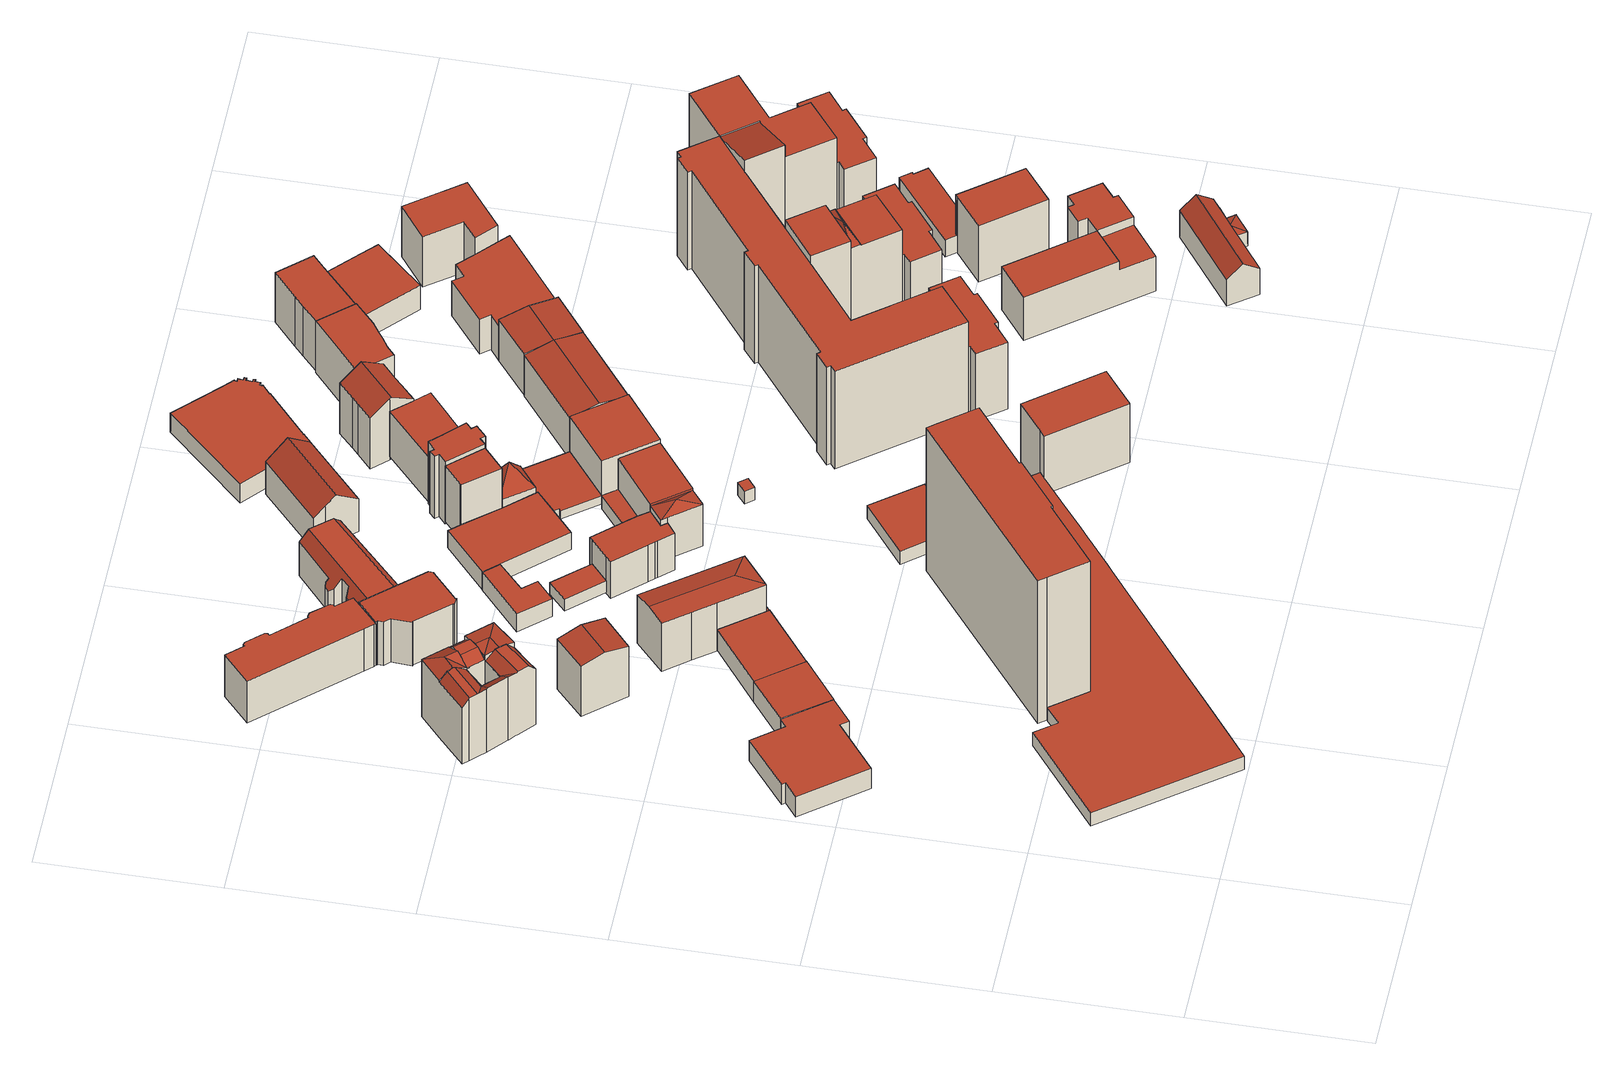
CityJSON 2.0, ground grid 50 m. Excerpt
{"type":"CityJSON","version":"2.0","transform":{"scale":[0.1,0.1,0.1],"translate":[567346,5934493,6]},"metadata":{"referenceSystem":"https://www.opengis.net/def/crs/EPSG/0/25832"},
"CityObjects":{
"building1":{"type":"Building","attributes":{"Gemeindeschluessel":"02000000","Geometrietyp2DReferenz":"3000","function":"31001_2010","roofType":"1000","measuredHeight":7.47,"storeysAboveGround":2},"geometry":[{"type":"MultiSurface","lod":"2","boundaries":[[[0,1,2,3,4,5,6,7,8,9]],[[10,11,12,13,14,15,16,17,18,19]],[[19,18,1,0]],[[18,17,2,1]],[[17,16,3,2]],[[16,15,4,3]],[[15,14,5,4]],[[14,13,6,5]],[[13,12,7,6]],[[12,11,8,7]],[[11,10,9,8]],[[10,19,0,9]]],"semantics":{"surfaces":[{"type":"GroundSurface"},{"type":"RoofSurface"},{"type":"WallSurface"}],"values":[0,1,2,2,2,2,2,2,2,2,2,2]}}]},
"building2":{"type":"Building","attributes":{"Gemeindeschluessel":"02000000","Geometrietyp2DReferenz":"3000","function":"31001_2010","roofType":"1000","measuredHeight":7.6,"storeysAboveGround":2},"geometry":[{"type":"MultiSurface","lod":"2","boundaries":[[[20,21,22,23]],[[6,24,25,7]],[[6,23,22,24]],[[24,22,21,25]],[[25,21,20,7]],[[7,20,23,6]]],"semantics":{"surfaces":[{"type":"RoofSurface"},{"type":"GroundSurface"},{"type":"WallSurface"}],"values":[0,1,2,2,2,2]}}]},
"building3":{"type":"Building","attributes":{"Gemeindeschluessel":"02000000","Geometrietyp2DReferenz":"3000","function":"31001_1120","roofType":"3100","measuredHeight":23.52,"storeysAboveGround":6},"geometry":[{"type":"MultiSurface","lod":"2","boundaries":[[[26,27,28,29]],[[30,31,32,33,34,35,28,27]],[[36,37,38,39,40,41,42]],[[43,44,32,31]],[[45,46,47,48,40,39]],[[49,50,51,52,40,48]],[[53,54,55,56,57,49,58]],[[52,59,60,61,62,41,40]],[[56,63,64,65,59,66,51,57]],[[67,68,69,70,71,72]],[[71,70,73,74,55,75]],[[64,76,77,78,61,65]],[[70,79,80,81,76,82,73]],[[83,84,85,86,79,70,69]],[[35,87,88,28]],[[32,89,33]],[[90,91,92,93]],[[36,42,94]],[[49,48,58]],[[78,62,61]],[[67,72,95]],[[54,75,55]],[[76,81,77]],[[96,85,84]],[[97,98,99,100,26,29,101,102,91,90]],[[103,104,105,106,107,108,109,110,111,44,43,31,30,112]],[[113,114,115,116,71,75,54,53,117,118,119,120]],[[121,122,123,84,83,69,68,67]],[[74,73,82,76,64,63,56,55]],[[34,33,89,95,72,71,116,124,125,126,127]],[[128,129,130,131,108,107,106,105,104,103,112,132,100,99,98,97,90,93,133,134,135,136,137,138],[115,114,113,120,139,140,141,127,126,125,124,116]],[[92,142,94,42,41,135,134,133,93]],[[62,78,77,81,80,138,137,136,135,41]],[[108,131,130,129,86,85,96,143,109]],[[129,128,138,80,79,86]],[[65,61,60,59]],[[57,51,50,49]],[[66,59,52,51]],[[118,117,53,58,48,47]],[[144,45,39,38]],[[140,139,120,119,88,87]],[[35,34,127,141,140,87]],[[145,47,46,45]],[[132,112,30,27,26,100]],[[38,37,36,146]],[[109,143,96,84,123,147,110]],[[110,147,123,122,121,148,111]],[[44,111,148,121,67,95,89,32]],[[29,28,88,119,118,47,145,149,101]],[[101,149,145,45,144,38,146,150,102]],[[91,102,150,146,36,94,142,92]]],"semantics":{"surfaces":[{"type":"RoofSurface"},{"type":"WallSurface"},{"type":"GroundSurface"}],"values":[0,0,0,0,0,0,0,0,0,0,0,0,0,0,0,0,1,1,1,1,1,1,1,1,1,1,1,1,1,1,2,1,1,1,1,1,1,1,1,1,1,1,1,1,1,0,0,0,0,0,0]}}]},
"building4":{"type":"Building","attributes":{"Gemeindeschluessel":"02000000","Geometrietyp2DReferenz":"3000","function":"31001_1120","roofType":"3100","measuredHeight":19.81,"storeysAboveGround":5},"geometry":[{"type":"MultiSurface","lod":"2","boundaries":[[[151,152,153,154]],[[155,154,153,156]],[[157,155,156,158]],[[151,154,155,157,159]],[[159,157,158,160]],[[158,156,153,152,160]],[[159,160,152,151]]],"semantics":{"surfaces":[{"type":"RoofSurface"},{"type":"WallSurface"},{"type":"GroundSurface"}],"values":[0,1,2,1,1,1,0]}}]},
"building5":{"type":"Building","attributes":{"Gemeindeschluessel":"02000000","Geometrietyp2DReferenz":"3000","function":"31001_2050","roofType":"1000","measuredHeight":4.89,"storeysAboveGround":1},"geometry":[{"type":"MultiSurface","lod":"2","boundaries":[[[161,162,163,164,165,166,167,168,169,170,171,172,173,174,175,176,177,178,179,180,181,182,183,184,185,186,187,188]],[[189,190,191,192,193,194,195,196,197,198,199,200,201,202,203,204,205,206,207,208,209,210,211,212,213,214,215,216]],[[216,215,162,161]],[[215,214,163,162]],[[214,213,164,163]],[[213,212,165,164]],[[212,211,166,165]],[[211,210,167,166]],[[210,209,168,167]],[[209,208,169,168]],[[208,207,170,169]],[[207,206,171,170]],[[206,205,172,171]],[[205,204,173,172]],[[204,203,174,173]],[[203,202,175,174]],[[202,201,176,175]],[[201,200,177,176]],[[200,199,178,177]],[[199,198,179,178]],[[198,197,180,179]],[[197,196,181,180]],[[196,195,182,181]],[[195,194,183,182]],[[194,193,184,183]],[[193,192,185,184]],[[192,191,186,185]],[[191,190,187,186]],[[190,189,188,187]],[[189,216,161,188]]],"semantics":{"surfaces":[{"type":"GroundSurface"},{"type":"RoofSurface"},{"type":"WallSurface"}],"values":[0,1,2,2,2,2,2,2,2,2,2,2,2,2,2,2,2,2,2,2,2,2,2,2,2,2,2,2,2,2]}}]},
"building6":{"type":"Building","attributes":{"Gemeindeschluessel":"02000000","Geometrietyp2DReferenz":"3000","function":"31001_2070","roofType":"1000","measuredHeight":7.6,"storeysAboveGround":2},"geometry":[{"type":"MultiSurface","lod":"2","boundaries":[[[217,218,219,220]],[[220,219,221,222]],[[222,221,223,224]],[[225,226,218,217]],[[224,223,226,225]],[[224,225,217,220,222]],[[226,223,221,219,218]]],"semantics":{"surfaces":[{"type":"WallSurface"},{"type":"GroundSurface"},{"type":"RoofSurface"}],"values":[0,0,0,0,0,1,2]}}]},
"building7":{"type":"Building","attributes":{"Gemeindeschluessel":"02000000","Geometrietyp2DReferenz":"3000","function":"31001_2010","roofType":"1000","measuredHeight":52.7,"storeysAboveGround":14},"geometry":[{"type":"MultiSurface","lod":"2","boundaries":[[[227,228,229,230,231,232,233,234,235,236]],[[237,238,239,240,241,242,243,244,245,246]],[[237,236,235,238]],[[238,235,234,239]],[[239,234,233,240]],[[240,233,232,241]],[[241,232,231,242]],[[242,231,230,243]],[[243,230,229,244]],[[244,229,228,245]],[[245,228,227,246]],[[246,227,236,237]]],"semantics":{"surfaces":[{"type":"RoofSurface"},{"type":"GroundSurface"},{"type":"WallSurface"}],"values":[0,1,2,2,2,2,2,2,2,2,2,2]}}]},
"building8":{"type":"Building","attributes":{"Gemeindeschluessel":"02000000","Geometrietyp2DReferenz":"3000","function":"31001_1010","roofType":"1000","measuredHeight":15.39,"storeysAboveGround":4},"geometry":[{"type":"MultiSurface","lod":"2","boundaries":[[[247,248,249,250,251,252,253,254,255,256,257,258,259,260,261,262,263,264,265,266]],[[267,268,269,270,271,272,273,274,275,276,277,278,279,280,281,282,283,284,285,286]],[[273,260,259,274]],[[274,259,258,275]],[[275,258,257,276]],[[276,257,256,277]],[[277,256,255,278]],[[278,255,254,279]],[[279,254,253,280]],[[280,253,252,281]],[[281,252,251,282]],[[282,251,250,283]],[[283,250,249,284]],[[284,249,248,285]],[[285,248,247,286]],[[267,266,265,268]],[[268,265,264,269]],[[269,264,263,270]],[[270,263,262,271]],[[271,262,261,272]],[[272,261,260,273]],[[267,286,247,266]]],"semantics":{"surfaces":[{"type":"RoofSurface"},{"type":"GroundSurface"},{"type":"WallSurface"}],"values":[0,1,2,2,2,2,2,2,2,2,2,2,2,2,2,2,2,2,2,2,2,2]}}]},
"building9":{"type":"Building","attributes":{"Gemeindeschluessel":"02000000","Geometrietyp2DReferenz":"3000","function":"31001_1120","roofType":"3200","measuredHeight":18.75,"storeysAboveGround":6},"geometry":[{"type":"MultiSurface","lod":"2","boundaries":[[[287,288,289,290,291,292,293]],[[294,292,291,295]],[[296,289,288,297]],[[297,288,287,298]],[[298,287,293,299]],[[296,297,298,299,300,301]],[[302,301,300,294,295]],[[290,289,296,301,302]],[[300,299,293,292,294]],[[290,302,295,291]]],"semantics":{"surfaces":[{"type":"RoofSurface"},{"type":"WallSurface"},{"type":"GroundSurface"}],"values":[0,0,1,1,1,2,1,1,1,0]}}]},
"building10":{"type":"Building","attributes":{"Gemeindeschluessel":"02000000","Geometrietyp2DReferenz":"3000","function":"31001_2010","roofType":"1000","measuredHeight":7.44,"storeysAboveGround":2},"geometry":[{"type":"MultiSurface","lod":"2","boundaries":[[[303,304,305,306]],[[306,305,307,308]],[[308,307,309,310]],[[311,312,304,303]],[[313,314,315,316]],[[312,311,316,315]],[[310,309,314,313]],[[310,313,316,311,303,306,308]],[[314,309,307,305,304,312,315]]],"semantics":{"surfaces":[{"type":"WallSurface"},{"type":"GroundSurface"},{"type":"RoofSurface"}],"values":[0,0,0,0,0,0,0,1,2]}}]},
"building11":{"type":"Building","attributes":{"Gemeindeschluessel":"02000000","Geometrietyp2DReferenz":"3000","function":"31001_2050","roofType":"1000","measuredHeight":6.53,"storeysAboveGround":2},"geometry":[{"type":"MultiSurface","lod":"2","boundaries":[[[317,318,319,320]],[[321,322,323,319,318,324]],[[325,326,327,328,317,320]],[[326,325,323,322]],[[327,326,322,321]],[[328,327,321,324]],[[325,320,319,323]],[[317,328,324,318]]],"semantics":{"surfaces":[{"type":"WallSurface"},{"type":"RoofSurface"},{"type":"GroundSurface"}],"values":[0,1,2,0,0,0,0,0]}}]},
"building12":{"type":"Building","attributes":{"Gemeindeschluessel":"02000000","Geometrietyp2DReferenz":"3000","function":"31001_1010","roofType":"1000","measuredHeight":16.01,"storeysAboveGround":4},"geometry":[{"type":"MultiSurface","lod":"2","boundaries":[[[329,330,331,332]],[[333,334,335,336,337,330,329]],[[338,339,340,333]],[[341,342,343,344]],[[345,346,347,348]],[[348,347,349,350]],[[350,349,342,341]],[[351,352,353,354]],[[354,353,355,356]],[[356,355,357,358]],[[358,357,359,360]],[[360,359,361,362]],[[363,364,365,366]],[[366,365,367,368]],[[368,367,369,370]],[[370,369,371,372]],[[372,371,373,374]],[[375,337,336,376]],[[376,336,335,377]],[[377,335,334,378]],[[379,380,381,382]],[[382,381,383,384]],[[385,386,387,388]],[[388,387,389,390]],[[391,340,339,392]],[[393,338,333,329,332,394,395]],[[391,392,363,366,368,370,372,374,345,348,350,341,344,379,382,384,351,354,356,358,360,362,385,388,390,396,397,375,376,377,378]],[[343,342,349,347,346,373,371,369,367,365,364,393,395,383,381,380]],[[383,395,394,352,351,384]],[[375,397,398,331,330,337]],[[391,378,334,333,340]],[[363,392,339,338,393,364]],[[398,397,396,399]],[[399,396,390,389]],[[386,385,362,361]],[[373,346,345,374]],[[343,380,379,344]],[[386,361,359,357,355,353,352,394,332,331,398,399,389,387]]],"semantics":{"surfaces":[{"type":"RoofSurface"},{"type":"WallSurface"},{"type":"GroundSurface"}],"values":[0,0,0,1,1,1,1,1,1,1,1,1,1,1,1,1,1,1,1,1,1,1,1,1,1,1,2,0,1,1,1,1,1,1,1,1,1,0]}}]},
"building13":{"type":"Building","attributes":{"Gemeindeschluessel":"02000000","Geometrietyp2DReferenz":"3000","function":"31001_2050","roofType":"1000","measuredHeight":4.29,"storeysAboveGround":1},"geometry":[{"type":"MultiSurface","lod":"2","boundaries":[[[400,401,402,403]],[[404,405,406,407]],[[404,403,402,405]],[[405,402,401,406]],[[406,401,400,407]],[[407,400,403,404]]],"semantics":{"surfaces":[{"type":"RoofSurface"},{"type":"GroundSurface"},{"type":"WallSurface"}],"values":[0,1,2,2,2,2]}}]},
"building14":{"type":"Building","attributes":{"Gemeindeschluessel":"02000000","Geometrietyp2DReferenz":"3000","function":"31001_2010","roofType":"1000","measuredHeight":13.44,"storeysAboveGround":6},"geometry":[{"type":"MultiSurface","lod":"2","boundaries":[[[408,409,410,411]],[[411,410,412,413]],[[413,412,414,415]],[[415,414,416,417]],[[417,416,418,419]],[[419,418,420,421]],[[421,420,422,423]],[[423,422,424,425]],[[425,424,426,427]],[[428,429,430,431]],[[431,430,432,433]],[[434,435,409,408]],[[433,432,435,434]],[[436,437,429,428]],[[437,436,427,426]],[[427,436,428,431,433,434,408,411,413,415,417,419,421,423,425]],[[437,426,424,422,420,418,416,414,412,410,409,435,432,430,429]]],"semantics":{"surfaces":[{"type":"WallSurface"},{"type":"GroundSurface"},{"type":"RoofSurface"}],"values":[0,0,0,0,0,0,0,0,0,0,0,0,0,0,0,1,2]}}]},
"building15":{"type":"Building","attributes":{"Gemeindeschluessel":"02000000","Geometrietyp2DReferenz":"3000","function":"31001_2100","roofType":"1000","measuredHeight":6.3,"storeysAboveGround":1},"geometry":[{"type":"MultiSurface","lod":"2","boundaries":[[[438,439,440,441]],[[441,440,442,443]],[[443,442,444,445]],[[446,447,448,449]],[[445,444,318,450]],[[439,438,449,448]],[[447,446,450,318]],[[450,446,449,438,441,443,445]],[[447,318,444,442,440,439,448]]],"semantics":{"surfaces":[{"type":"WallSurface"},{"type":"GroundSurface"},{"type":"RoofSurface"}],"values":[0,0,0,0,0,0,0,1,2]}}]},
"building16":{"type":"Building","attributes":{"Gemeindeschluessel":"02000000","Geometrietyp2DReferenz":"3000","function":"31001_2010","roofType":"1000","measuredHeight":17.41,"storeysAboveGround":5},"geometry":[{"type":"MultiSurface","lod":"2","boundaries":[[[451,452,453,454]],[[455,456,452,451]],[[457,458,459,460,461]],[[452,462,453]],[[463,464,465,466,467]],[[456,468,462,452]],[[469,461,460,470]],[[470,460,459,471]],[[457,466,465,458]],[[462,463,467,453]],[[472,473,474,475,469,470,471,476]],[[472,476,464,463,462,468]],[[469,475,466,457,461]],[[476,471,459,458,465,464]],[[473,472,468,456,455]],[[474,473,455,451,454]],[[475,474,454,453,467,466]]],"semantics":{"surfaces":[{"type":"RoofSurface"},{"type":"WallSurface"},{"type":"GroundSurface"}],"values":[0,0,0,0,0,0,1,1,1,0,2,1,1,1,1,1,1]}}]},
"building17":{"type":"Building","attributes":{"Gemeindeschluessel":"02000000","Geometrietyp2DReferenz":"3000","function":"31001_2070","roofType":"1000","measuredHeight":20.62,"storeysAboveGround":7},"geometry":[{"type":"MultiSurface","lod":"2","boundaries":[[[477,478,479,480]],[[481,482,483,484]],[[484,483,478,477]],[[485,486,482,481]],[[486,485,487,488]],[[488,487,480,479]],[[480,487,485,481,484,477]],[[488,479,478,483,482,486]]],"semantics":{"surfaces":[{"type":"WallSurface"},{"type":"GroundSurface"},{"type":"RoofSurface"}],"values":[0,0,0,0,0,0,1,2]}}]},
"building18":{"type":"Building","attributes":{"Gemeindeschluessel":"02000000","Geometrietyp2DReferenz":"3000","function":"31001_3091","roofType":"1000","measuredHeight":4.58,"storeysAboveGround":1},"geometry":[{"type":"MultiSurface","lod":"2","boundaries":[[[489,490,491,492]],[[493,494,495,496]],[[496,495,490,489]],[[495,494,491,490]],[[494,493,492,491]],[[493,496,489,492]]],"semantics":{"surfaces":[{"type":"GroundSurface"},{"type":"RoofSurface"},{"type":"WallSurface"}],"values":[0,1,2,2,2,2]}}]},
"building19":{"type":"Building","attributes":{"Gemeindeschluessel":"02000000","Geometrietyp2DReferenz":"3000","function":"31001_2010","roofType":"1000","measuredHeight":21.47,"storeysAboveGround":5},"geometry":[{"type":"MultiSurface","lod":"2","boundaries":[[[497,498,499,500,501,502]],[[503,504,505,506,507,508]],[[503,502,501,504]],[[504,501,500,505]],[[505,500,499,506]],[[506,499,498,507]],[[507,498,497,508]],[[508,497,502,503]]],"semantics":{"surfaces":[{"type":"RoofSurface"},{"type":"GroundSurface"},{"type":"WallSurface"}],"values":[0,1,2,2,2,2,2,2]}}]},
"building20":{"type":"Building","attributes":{"Gemeindeschluessel":"02000000","Geometrietyp2DReferenz":"3000","function":"31001_2070","roofType":"1000","measuredHeight":22.75,"storeysAboveGround":7},"geometry":[{"type":"MultiSurface","lod":"2","boundaries":[[[509,510,511,512]],[[512,511,513,514]],[[514,513,515,516]],[[516,515,517,518]],[[518,517,519,520]],[[520,519,521,522]],[[523,524,525,526]],[[526,525,527,528]],[[528,527,529,530]],[[530,529,531,532]],[[532,531,510,509]],[[533,534,524,523]],[[534,533,522,521]],[[522,533,523,526,528,530,532,509,512,514,516,518,520]],[[534,521,519,517,515,513,511,510,531,529,527,525,524]]],"semantics":{"surfaces":[{"type":"WallSurface"},{"type":"GroundSurface"},{"type":"RoofSurface"}],"values":[0,0,0,0,0,0,0,0,0,0,0,0,0,1,2]}}]},
"building21":{"type":"Building","attributes":{"Gemeindeschluessel":"02000000","Geometrietyp2DReferenz":"3000","function":"31001_2462","roofType":"1000","measuredHeight":15.11},"geometry":[{"type":"MultiSurface","lod":"2","boundaries":[[[535,536,537,538]],[[537,536,539,540]],[[536,541,539]],[[542,543,544,541,536,535]],[[542,545,543]],[[546,535,538,547]],[[548,549,550,551]],[[552,553,554,555]],[[555,554,556,557]],[[557,556,549,548]],[[558,542,535,546]],[[559,545,542,558]],[[560,561,562,563]],[[564,565,566,567]],[[552,555,557,548,551,560,563,568,569,564,567]],[[550,549,556,554,553,566,565,559,558,546,547,562,561]],[[568,563,562,547,538,537,540]],[[569,568,540,539,541,544]],[[566,553,552,567]],[[564,569,544,543,545,559,565]],[[550,561,560,551]]],"semantics":{"surfaces":[{"type":"RoofSurface"},{"type":"WallSurface"},{"type":"GroundSurface"}],"values":[0,0,0,0,0,1,1,1,1,1,1,1,1,1,2,0,1,1,1,1,1]}}]},
"building22":{"type":"Building","attributes":{"Gemeindeschluessel":"02000000","Geometrietyp2DReferenz":"3000","function":"31001_1020","roofType":"3100","measuredHeight":17.13,"storeysAboveGround":4},"geometry":[{"type":"MultiSurface","lod":"2","boundaries":[[[570,571,572,573,574]],[[575,576,572,571]],[[577,574,573,578]],[[579,570,574,577]],[[580,576,575,581]],[[581,575,571,570,579]],[[578,573,572,576,580]],[[578,580,581,579,577]]],"semantics":{"surfaces":[{"type":"RoofSurface"},{"type":"WallSurface"},{"type":"GroundSurface"}],"values":[0,0,1,1,1,1,1,2]}}]},
"building23":{"type":"Building","attributes":{"Gemeindeschluessel":"02000000","Geometrietyp2DReferenz":"3000","function":"31001_2010","roofType":"1000","measuredHeight":15.9,"storeysAboveGround":5},"geometry":[{"type":"MultiSurface","lod":"2","boundaries":[[[582,583,584,585]],[[586,587,588,589]],[[586,585,584,587]],[[587,584,583,588]],[[588,583,582,589]],[[589,582,585,586]]],"semantics":{"surfaces":[{"type":"RoofSurface"},{"type":"GroundSurface"},{"type":"WallSurface"}],"values":[0,1,2,2,2,2]}}]},
"building24":{"type":"Building","attributes":{"Gemeindeschluessel":"02000000","Geometrietyp2DReferenz":"3000","function":"31001_2010","roofType":"1000","measuredHeight":16.72,"storeysAboveGround":5},"geometry":[{"type":"MultiSurface","lod":"2","boundaries":[[[590,591,592,593]],[[594,595,596,597]],[[598,599,592,591,596,595]],[[600,594,597,590,593,601]],[[594,600,598,595]],[[600,601,599,598]],[[601,593,592,599]],[[590,597,596,591]]],"semantics":{"surfaces":[{"type":"WallSurface"},{"type":"RoofSurface"},{"type":"GroundSurface"}],"values":[0,0,1,2,0,0,0,0]}}]},
"building25":{"type":"Building","attributes":{"Gemeindeschluessel":"02000000","Geometrietyp2DReferenz":"3000","function":"31001_1010","roofType":"1000","measuredHeight":7.05,"storeysAboveGround":2},"geometry":[{"type":"MultiSurface","lod":"2","boundaries":[[[602,603,604,605]],[[605,604,606,607]],[[607,606,608,609]],[[609,608,610,611]],[[611,610,612,613]],[[613,612,614,615]],[[616,617,618,619]],[[620,621,622,623]],[[623,622,624,625]],[[625,624,626,627]],[[627,626,628,629]],[[629,628,630,631]],[[632,633,634,635]],[[635,634,636,637]],[[638,639,640,641]],[[641,640,642,643]],[[643,642,644,645]],[[645,644,646,647]],[[647,646,648,649]],[[650,651,652,653]],[[654,655,656,657]],[[648,646,644,642,640,639,658,652,651,618,617,656,655,614,612,610,608,606,604,603,636,634,633,630,628,626,624,622,621]],[[616,619,650,653,659,638,641,643,645,647,649,620,623,625,627,629,631,632,635,637,602,605,607,609,611,613,615,654,657]],[[632,631,630,633]],[[620,649,648,621]],[[638,659,658,639]],[[659,653,652,658]],[[650,619,618,651]],[[616,657,656,617]],[[654,615,614,655]],[[602,637,636,603]]],"semantics":{"surfaces":[{"type":"WallSurface"},{"type":"RoofSurface"},{"type":"GroundSurface"}],"values":[0,0,0,0,0,0,0,0,0,0,0,0,0,0,0,0,0,0,0,0,0,1,2,0,0,0,0,0,0,0,0]}}]},
"building26":{"type":"Building","attributes":{"Gemeindeschluessel":"02000000","Geometrietyp2DReferenz":"3000","function":"31001_1010","roofType":"3100","measuredHeight":22.86,"storeysAboveGround":5},"geometry":[{"type":"MultiSurface","lod":"2","boundaries":[[[660,661,662,663]],[[664,665,666,667]],[[667,666,668,669]],[[670,671,665,664]],[[672,673,674,675]],[[676,677,678,679]],[[662,680,681,663]],[[682,661,660,683]],[[684,672,675,685,670,664,667,669,676,679,682,683]],[[686,674,673,687,681,680,688,689]],[[686,689,671,670,685]],[[682,679,678,688,680,662,661]],[[684,683,660,663,681,687]],[[674,686,685,675]],[[687,673,672,684]],[[677,676,669,668]],[[677,668,666,665,671,689,688,678]]],"semantics":{"surfaces":[{"type":"RoofSurface"},{"type":"WallSurface"},{"type":"GroundSurface"}],"values":[0,1,1,1,1,1,1,1,2,0,1,1,1,1,1,1,0]}}]},
"building27":{"type":"Building","attributes":{"Gemeindeschluessel":"02000000","Geometrietyp2DReferenz":"3000","function":"31001_2010","roofType":"3100","measuredHeight":16.49,"storeysAboveGround":5},"geometry":[{"type":"MultiSurface","lod":"2","boundaries":[[[690,691,692,693]],[[694,695,691,690]],[[696,693,692,697]],[[698,695,694,699]],[[699,694,690,693,696]],[[697,692,691,695,698]],[[697,698,699,696]]],"semantics":{"surfaces":[{"type":"RoofSurface"},{"type":"WallSurface"},{"type":"GroundSurface"}],"values":[0,0,1,1,1,1,2]}}]},
"building28":{"type":"Building","attributes":{"Gemeindeschluessel":"02000000","Geometrietyp2DReferenz":"3000","function":"31001_1010","roofType":"1000","measuredHeight":24.61,"storeysAboveGround":8},"geometry":[{"type":"MultiSurface","lod":"2","boundaries":[[[700,701,702,703,704,705,706,707,708,709,710,711,712]],[[713,714,715,716,717,718,719,720,721,722,723,724,725]],[[725,724,701,700]],[[724,723,702,701]],[[723,722,703,702]],[[722,721,704,703]],[[721,720,705,704]],[[720,719,706,705]],[[719,718,707,706]],[[718,717,708,707]],[[717,716,709,708]],[[716,715,710,709]],[[715,714,711,710]],[[714,713,712,711]],[[713,725,700,712]]],"semantics":{"surfaces":[{"type":"GroundSurface"},{"type":"RoofSurface"},{"type":"WallSurface"}],"values":[0,1,2,2,2,2,2,2,2,2,2,2,2,2,2]}}]},
"building29":{"type":"Building","attributes":{"Gemeindeschluessel":"02000000","Geometrietyp2DReferenz":"3000","function":"31001_1010","roofType":"1000","measuredHeight":18.93,"storeysAboveGround":6},"geometry":[{"type":"MultiSurface","lod":"2","boundaries":[[[726,727,728,729]],[[729,728,730,731]],[[731,730,732,733]],[[733,732,734,735]],[[735,734,736,737]],[[737,736,738,739]],[[739,738,740,741]],[[741,740,742,743]],[[744,745,743,742]],[[727,726,745,744]],[[745,726,729,731,733,735,737,739,741,743]],[[727,744,742,740,738,736,734,732,730,728]]],"semantics":{"surfaces":[{"type":"WallSurface"},{"type":"GroundSurface"},{"type":"RoofSurface"}],"values":[0,0,0,0,0,0,0,0,0,0,1,2]}}]},
"building30":{"type":"Building","attributes":{"Gemeindeschluessel":"02000000","Geometrietyp2DReferenz":"3000","function":"31001_1120","roofType":"3100","measuredHeight":16.14,"storeysAboveGround":5},"geometry":[{"type":"MultiSurface","lod":"2","boundaries":[[[746,747,748,749]],[[750,749,748,751]],[[752,750,751,753]],[[746,749,750,752,754]],[[754,752,753,755]],[[753,751,748,747,755]],[[754,755,747,746]]],"semantics":{"surfaces":[{"type":"RoofSurface"},{"type":"WallSurface"},{"type":"GroundSurface"}],"values":[0,1,2,1,1,1,0]}}]},
"building31":{"type":"Building","attributes":{"Gemeindeschluessel":"02000000","Geometrietyp2DReferenz":"3000","function":"31001_2010","roofType":"1000","measuredHeight":40.18,"storeysAboveGround":10},"geometry":[{"type":"MultiSurface","lod":"2","boundaries":[[[756,757,758,759]],[[760,761,762,763,764,765,766]],[[767,768,769]],[[770,767,769]],[[771,767,770]],[[772,773,774,775]],[[776,777,778,779]],[[771,768,767]],[[780,781,782,783,784,785,786,787,788]],[[789,790,791,792]],[[792,791,793,794]],[[794,793,795,796]],[[796,795,797,798]],[[759,799,800,756]],[[758,801,799,759]],[[802,803,804,805]],[[805,804,806,807]],[[807,806,808,809]],[[801,766,765,810]],[[779,810,765,764,776]],[[768,762,761,769]],[[757,760,766,801,758]],[[778,811,810,779]],[[773,771,770,774]],[[812,813,814,815]],[[815,814,816,817]],[[817,816,818,819]],[[819,818,820,821]],[[786,822,787]],[[811,788,787]],[[783,782,823]],[[777,780,788,811,778]],[[783,824,784]],[[784,824,825,785]],[[826,827,800,799,801,810,811,787,822,820,818,816,814,813,808,806,804,803,797,795,793,791,790]],[[828,829,830,831,832,825,824,783,823]],[[833,826,790,789]],[[834,835,836,837,838,839,840,841,842,843,833,789,792,794,796,798,802,805,807,809,812,815,817,819,821,844,845,846]],[[802,798,797,803]],[[842,841,761,760,757,756,800]],[[843,842,800,827]],[[812,809,808,813]],[[838,837,781,780,777,776,764,763]],[[839,838,763,762,768,771,773,772]],[[841,840,775,774,770,769,761]],[[837,836,828,823,782,781]],[[846,845,832,831]],[[836,835,829,828]],[[835,834,830,829]],[[834,846,831,830]],[[845,844,785,825,832]],[[844,821,820,822,786,785]],[[840,839,772,775]],[[833,843,827,826]]],"semantics":{"surfaces":[{"type":"RoofSurface"},{"type":"WallSurface"},{"type":"GroundSurface"}],"values":[0,0,0,0,0,0,0,0,0,1,1,1,1,1,1,1,1,1,1,1,1,1,1,1,1,1,1,1,1,1,1,1,1,1,0,0,1,2,1,1,1,1,1,1,1,1,1,1,1,1,1,1,1,1]}}]},
"building32":{"type":"Building","attributes":{"Gemeindeschluessel":"02000000","Geometrietyp2DReferenz":"3000","function":"31001_1010","roofType":"1000","measuredHeight":16.03,"storeysAboveGround":5},"geometry":[{"type":"MultiSurface","lod":"2","boundaries":[[[847,848,849,850,851]],[[852,853,854,855]],[[850,856,857,851]],[[848,858,859,849]],[[860,861,862,863]],[[863,862,864,865]],[[865,864,866,867]],[[868,869,870,871]],[[871,870,872,873]],[[874,852,855,875,876,860,863,865,867,868,871,873]],[[872,870,869,866,864,862,861,877,859,858]],[[856,850,849,875,855,854]],[[853,852,874,847,851,857]],[[859,877,876,875,849]],[[872,858,848,847,874,873]],[[877,861,860,876]],[[866,869,868,867]],[[853,857,856,854]]],"semantics":{"surfaces":[{"type":"RoofSurface"},{"type":"WallSurface"},{"type":"GroundSurface"}],"values":[0,1,1,1,1,1,1,1,1,2,0,1,1,1,1,1,1,0]}}]},
"building33":{"type":"Building","attributes":{"Gemeindeschluessel":"02000000","Geometrietyp2DReferenz":"3000","function":"31001_2010","roofType":"1000","measuredHeight":18.31,"storeysAboveGround":6},"geometry":[{"type":"MultiSurface","lod":"2","boundaries":[[[878,879,880,881]],[[881,880,882,883]],[[883,882,884,885]],[[886,887,727,888]],[[889,744,890,891]],[[885,884,887,886]],[[888,727,744,889]],[[879,878,891,890]],[[891,878,881,883,885,886,888,889]],[[879,890,744,727,887,884,882,880]]],"semantics":{"surfaces":[{"type":"WallSurface"},{"type":"GroundSurface"},{"type":"RoofSurface"}],"values":[0,0,0,0,0,0,0,0,1,2]}}]},
"building34":{"type":"Building","attributes":{"Gemeindeschluessel":"02000000","Geometrietyp2DReferenz":"3000","function":"31001_2010","roofType":"3100","measuredHeight":13.44,"storeysAboveGround":2},"geometry":[{"type":"MultiSurface","lod":"2","boundaries":[[[892,893,894,895]],[[896,893,892]],[[897,898,899,900,901,902,903,904]],[[905,906,907,908]],[[909,910,911,912,905,908,913]],[[907,906,903,902]],[[914,898,897,911,910,915]],[[896,892,899,898,914]],[[904,903,906,905,912]],[[900,899,892,895,909]],[[910,909,895,894,915]],[[912,911,897,904]],[[909,913,901,900]],[[902,901,913,908,907]],[[896,914,915,894,893]]],"semantics":{"surfaces":[{"type":"RoofSurface"},{"type":"GroundSurface"},{"type":"WallSurface"}],"values":[0,0,1,0,0,2,2,2,2,2,2,2,2,2,0]}}]},
"building35":{"type":"Building","attributes":{"Gemeindeschluessel":"02000000","Geometrietyp2DReferenz":"3000","function":"31001_1010","roofType":"1000","measuredHeight":24.48,"storeysAboveGround":8},"geometry":[{"type":"MultiSurface","lod":"2","boundaries":[[[916,917,918,919,920,921,922,923,924,925,926,927,928]],[[929,930,931,932,933,934,935,936,937,938,939,940,941]],[[929,928,927,930]],[[930,927,926,931]],[[931,926,925,932]],[[932,925,924,933]],[[933,924,923,934]],[[934,923,922,935]],[[935,922,921,936]],[[936,921,920,937]],[[937,920,919,938]],[[938,919,918,939]],[[939,918,917,940]],[[940,917,916,941]],[[941,916,928,929]]],"semantics":{"surfaces":[{"type":"RoofSurface"},{"type":"GroundSurface"},{"type":"WallSurface"}],"values":[0,1,2,2,2,2,2,2,2,2,2,2,2,2,2]}}]},
"building36":{"type":"Building","attributes":{"Gemeindeschluessel":"02000000","Geometrietyp2DReferenz":"3000","function":"31001_2010","roofType":"1000","measuredHeight":12.68,"storeysAboveGround":3},"geometry":[{"type":"MultiSurface","lod":"2","boundaries":[[[753,942,943,751]],[[944,945,946,947]],[[947,946,948,949]],[[949,948,950,951]],[[951,950,952,953]],[[753,751,954,955,956,944,947,949,951,953]],[[952,950,948,946,945,957,958,959,943,942]],[[952,942,753,953]],[[957,945,944,956]],[[959,958,955,954]],[[958,957,956,955]],[[943,959,954,751]]],"semantics":{"surfaces":[{"type":"WallSurface"},{"type":"GroundSurface"},{"type":"RoofSurface"}],"values":[0,0,0,0,0,1,2,0,0,0,0,0]}}]},
"building37":{"type":"Building","attributes":{"Gemeindeschluessel":"02000000","Geometrietyp2DReferenz":"3000","function":"31001_2462","roofType":"1000","measuredHeight":9},"geometry":[{"type":"MultiSurface","lod":"2","boundaries":[[[960,961,962,963,964,965,966,967,968,969]],[[970,971,972,973,974,975,976,977,978,979]],[[979,978,961,960]],[[978,977,962,961]],[[977,976,963,962]],[[976,975,964,963]],[[975,974,965,964]],[[974,973,966,965]],[[973,972,967,966]],[[972,971,968,967]],[[971,970,969,968]],[[970,979,960,969]]],"semantics":{"surfaces":[{"type":"GroundSurface"},{"type":"RoofSurface"},{"type":"WallSurface"}],"values":[0,1,2,2,2,2,2,2,2,2,2,2]}}]},
"building38":{"type":"Building","attributes":{"Gemeindeschluessel":"02000000","Geometrietyp2DReferenz":"3000","function":"31001_1010","roofType":"1000","measuredHeight":20.81,"storeysAboveGround":6},"geometry":[{"type":"MultiSurface","lod":"2","boundaries":[[[980,981,982,983]],[[984,985,986,987]],[[987,986,988,989]],[[990,991,992,993]],[[993,992,994,995]],[[996,997,998,999]],[[999,998,1000,1001]],[[1002,990,993,995,980,983,1003,1004,996,999,1001]],[[1005,1006,984,987,989,1000,998,997]],[[1005,997,996,1004]],[[1006,1005,1004,1003]],[[981,980,995,994]],[[991,990,1002,988]],[[1002,1001,1000,989,988]],[[1003,983,982,985,984,1006]],[[991,988,986,985,982,981,994,992]]],"semantics":{"surfaces":[{"type":"WallSurface"},{"type":"GroundSurface"},{"type":"RoofSurface"}],"values":[0,0,0,0,0,0,0,1,2,0,0,0,0,0,0,2]}}]},
"building39":{"type":"Building","attributes":{"Gemeindeschluessel":"02000000","Geometrietyp2DReferenz":"3000","function":"31001_2010","roofType":"1000","measuredHeight":18.62,"storeysAboveGround":6},"geometry":[{"type":"MultiSurface","lod":"2","boundaries":[[[1007,1008,1009,1010]],[[1011,1012,1013,1014]],[[1015,1016,1017,1018]],[[1019,1013,1012,1017,1016,1009,1008]],[[1011,1014,1020,1007,1010,1015,1018]],[[1011,1018,1017,1012]],[[1020,1014,1013,1019]],[[1007,1020,1019,1008]],[[1015,1010,1009,1016]]],"semantics":{"surfaces":[{"type":"WallSurface"},{"type":"RoofSurface"},{"type":"GroundSurface"}],"values":[0,0,0,1,2,0,0,0,0]}}]},
"building40":{"type":"Building","attributes":{"Gemeindeschluessel":"02000000","Geometrietyp2DReferenz":"3000","function":"31001_2010","roofType":"2100","measuredHeight":8.82,"storeysAboveGround":1},"geometry":[{"type":"MultiSurface","lod":"2","boundaries":[[[1021,1022,1023,1024]],[[1015,1025,1026,1027]],[[1023,1022,1026,1025,1028,1029]],[[1030,1018,1015,1027,1021,1024]],[[1030,1024,1023,1029]],[[1021,1027,1026,1022]],[[1015,1018,1028,1025]],[[1018,1030,1029,1028]]],"semantics":{"surfaces":[{"type":"WallSurface"},{"type":"RoofSurface"},{"type":"GroundSurface"}],"values":[0,0,1,2,0,0,0,0]}}]},
"building41":{"type":"Building","attributes":{"Gemeindeschluessel":"02000000","Geometrietyp2DReferenz":"3000","function":"31001_1010","roofType":"1000","measuredHeight":24.54,"storeysAboveGround":8},"geometry":[{"type":"MultiSurface","lod":"2","boundaries":[[[1031,1032,1033,1034,1035,1036,1037,1038,1039,1040,1041,1042,1043]],[[1044,1045,1046,1047,1048,1049,1050,1051,1052,1053,1054,1055,1056]],[[1044,1043,1042,1045]],[[1045,1042,1041,1046]],[[1046,1041,1040,1047]],[[1047,1040,1039,1048]],[[1048,1039,1038,1049]],[[1049,1038,1037,1050]],[[1050,1037,1036,1051]],[[1051,1036,1035,1052]],[[1052,1035,1034,1053]],[[1053,1034,1033,1054]],[[1054,1033,1032,1055]],[[1055,1032,1031,1056]],[[1056,1031,1043,1044]]],"semantics":{"surfaces":[{"type":"RoofSurface"},{"type":"GroundSurface"},{"type":"WallSurface"}],"values":[0,1,2,2,2,2,2,2,2,2,2,2,2,2,2]}}]}
},
"vertices":[
[141,935,14],[6,1106,14],[50,1141,14],[43,1150,14],[182,1260,14],[248,1177,14],[271,1195,14],[364,1074,14],[296,1021,14],[278,1043,14],[278,1043,88],[296,1021,88],[364,1074,88],[271,1195,88],[248,1177,88],[182,1260,88],[43,1150,88],[50,1141,88],[6,1106,88],[141,935,88],
[364,1074,90],[483,1167,90],[389,1288,90],[271,1195,90],[389,1288,14],[483,1167,14],
[93,1929,239],[100,1923,240],[128,1949,211],[77,1946,237],[148,1882,238],[148,1881,238],[173,1908,211],[172,1909,211],[170,1907,212],[140,1938,211],[132,2048,224],[141,2039,231],[148,2031,238],[153,2027,241],[185,2056,241],[189,2115,217],[124,2057,217],[166,1866,236],[170,1862,235],[156,2023,238],[157,2022,237],[161,2018,234],[181,1996,217],[188,2003,222],[203,2016,233],[209,2022,238],[213,2026,241],[187,1990,214],[219,1957,215],[235,1974,234],[239,1978,238],[203,2016,238],[181,1996,214],[218,2030,237],[228,2040,230],[241,2051,220],[245,2055,217],[249,1988,238],[263,2003,237],[228,2040,237],[213,2026,238],[237,1936,234],[240,1933,235],[249,1924,236],[279,1955,236],[220,1956,231],[219,1955,231],[249,1988,236],[239,1978,234],[219,1957,231],[266,2006,233],[278,2020,215],[245,2055,215],[338,1955,231],[339,1955,230],[278,2020,230],[263,2003,234],[263,1908,234],[266,1906,233],[279,1891,230],[287,1899,230],[130,1948,211],[162,1980,211],[202,1938,211],[56,1967,6],[56,1967,233],[42,1982,211],[42,1982,6],[124,2057,211],[219,1955,211],[279,1891,211],[58,1965,6],[75,1947,6],[77,1946,6],[93,1929,6],[75,1947,238],[58,1965,237],[148,1881,6],[166,1866,6],[170,1862,6],[172,1860,6],[197,1838,6],[214,1823,6],[214,1823,212],[197,1838,237],[172,1860,238],[148,1882,6],[181,1996,6],[187,1990,6],[219,1957,6],[220,1956,6],[187,1990,211],[181,1996,211],[180,1997,211],[180,1997,6],[240,1933,238],[249,1924,238],[263,1908,237],[219,1955,6],[202,1938,6],[172,1909,6],[170,1907,6],[338,1955,6],[287,1899,6],[279,1891,6],[238,1848,6],[100,1923,6],[67,2005,6],[124,2057,6],[189,2115,6],[245,2055,6],[278,2020,6],[339,1955,6],[162,1980,6],[130,1948,6],[140,1938,6],[67,2005,211],[238,1848,211],[153,2027,238],[157,2022,238],[141,2039,237],[221,1863,237],[196,1886,238],[103,1972,238],[85,1989,237],
[309,1660,207],[395,1738,207],[347,1791,193],[262,1713,193],[262,1713,8],[347,1791,8],[355,1607,8],[443,1685,8],[355,1607,193],[443,1685,193],
[851,677,14],[847,681,14],[1022,819,14],[943,919,14],[984,951,14],[938,1009,14],[1083,1121,14],[1184,991,14],[1107,930,14],[1279,708,14],[1260,693,14],[1190,637,14],[1104,568,14],[1077,547,14],[989,478,14],[969,463,14],[877,391,14],[709,261,14],[567,150,14],[452,61,14],[384,8,14],[114,358,14],[368,557,14],[414,498,14],[462,536,14],[538,439,14],[710,574,14],[714,569,14],[714,569,62],[710,574,62],[538,439,62],[462,536,62],[414,498,62],[368,557,62],[114,358,62],[384,8,62],[452,61,62],[567,150,62],[709,261,62],[877,391,62],[969,463,62],[989,478,62],[1077,547,62],[1104,568,62],[1190,637,62],[1260,693,62],[1279,708,62],[1107,930,62],[1184,991,62],[1083,1121,62],[938,1009,62],[984,951,62],[943,919,62],[1022,819,62],[847,681,62],[851,677,62],
[389,1288,13],[389,1288,89],[554,1413,89],[554,1413,13],[640,1302,89],[640,1302,13],[646,1294,89],[646,1294,13],[483,1167,13],[483,1167,89],
[462,536,543],[538,439,543],[710,574,543],[714,569,543],[851,677,543],[847,681,543],[1022,819,543],[943,919,543],[927,939,543],[445,558,543],[445,558,16],[927,939,16],[943,919,16],[1022,819,16],[847,681,16],[851,677,16],[714,569,16],[710,574,16],[538,439,16],[462,536,16],
[389,2380,158],[393,2384,158],[394,2392,158],[353,2438,158],[342,2440,158],[338,2437,158],[257,2525,158],[262,2530,158],[262,2537,158],[221,2582,158],[213,2584,158],[208,2580,158],[167,2624,158],[86,2550,158],[323,2290,158],[344,2267,158],[347,2264,158],[427,2338,158],[426,2338,158],[423,2342,158],[423,2342,4],[426,2338,4],[427,2338,4],[347,2264,4],[344,2267,4],[323,2290,4],[86,2550,4],[167,2624,4],[208,2580,4],[213,2584,4],[221,2582,4],[262,2537,4],[262,2530,4],[257,2525,4],[338,2437,4],[342,2440,4],[353,2438,4],[394,2392,4],[393,2384,4],[389,2380,4],
[509,1471,187],[554,1413,187],[640,1302,187],[641,1303,188],[649,1386,197],[500,1581,197],[456,1540,187],[544,1620,187],[728,1378,187],[640,1302,10],[554,1413,10],[509,1471,10],[456,1540,10],[544,1620,10],[731,1375,10],[731,1375,186],
[647,1485,11],[647,1485,86],[712,1536,86],[712,1536,11],[804,1418,86],[804,1418,11],[801,1415,86],[801,1415,11],[731,1375,11],[731,1375,86],[646,1294,11],[646,1294,86],[640,1302,86],[640,1302,11],
[656,2045,9],[656,2045,75],[692,2005,75],[692,2005,9],[596,1851,75],[650,1899,75],[617,1936,75],[526,1931,75],[617,1936,9],[650,1899,9],[596,1851,9],[526,1931,9],
[481,2239,159],[694,2439,159],[644,2494,161],[426,2299,161],[509,2208,123],[509,2209,123],[510,2238,141],[707,2424,141],[699,2433,152],[548,2165,123],[548,2171,123],[546,2171,123],[350,2244,5],[350,2244,165],[351,2260,165],[351,2260,5],[366,2171,5],[366,2171,165],[362,2171,165],[362,2171,5],[365,2228,165],[365,2228,5],[427,2338,5],[427,2338,132],[426,2338,130],[426,2338,5],[450,2360,130],[450,2360,5],[474,2359,148],[474,2359,5],[498,2381,147],[498,2381,5],[482,2398,123],[482,2398,5],[547,2150,5],[547,2150,165],[545,2150,165],[545,2150,5],[467,2080,165],[467,2080,5],[467,2076,165],[467,2076,5],[446,2077,165],[446,2077,5],[446,2081,165],[446,2081,5],[699,2433,5],[707,2424,5],[510,2238,5],[509,2209,5],[350,2261,5],[350,2261,165],[349,2261,165],[349,2261,5],[347,2264,165],[347,2264,5],[482,2413,5],[482,2413,112],[494,2424,111],[494,2424,5],[506,2424,119],[506,2424,5],[546,2171,5],[548,2171,5],[548,2165,165],[408,2320,132],[408,2320,165],[511,2418,5],[624,2516,5],[624,2516,130],[511,2418,128],
[708,1731,49],[761,1778,49],[676,1872,49],[624,1824,49],[624,1824,7],[676,1872,7],[761,1778,7],[708,1731,7],
[693,1717,3],[693,1717,138],[708,1731,138],[708,1731,3],[761,1778,138],[761,1778,3],[769,1786,138],[769,1786,3],[843,1705,138],[843,1705,3],[849,1698,138],[849,1698,3],[859,1687,138],[859,1687,3],[864,1682,138],[864,1682,3],[888,1650,138],[888,1650,3],[843,1615,138],[843,1615,3],[823,1574,3],[823,1574,138],[788,1612,138],[788,1612,3],[784,1618,138],[784,1618,3],[768,1635,3],[768,1635,138],[856,1599,3],[856,1599,138],
[890,2037,12],[890,2037,75],[962,1957,75],[962,1957,12],[920,1920,75],[920,1920,12],[837,1847,75],[837,1847,12],[785,2159,12],[785,2159,75],[812,2129,75],[812,2129,12],[656,2045,12],
[844,1614,159],[903,1584,179],[888,1649,159],[843,1615,159],[856,1599,159],[917,1519,159],[888,1650,52],[1031,1761,52],[1002,1798,52],[916,1729,52],[864,1682,52],[962,1554,159],[962,1554,166],[1105,1665,166],[1031,1761,166],[888,1650,166],[888,1649,166],[918,1519,159],[864,1682,4],[916,1729,4],[1002,1798,4],[918,1519,4],[856,1599,4],[843,1615,4],[888,1650,4],[1105,1665,4],
[812,2129,15],[812,2129,221],[816,2132,221],[816,2132,15],[895,2042,15],[895,2042,221],[890,2037,221],[890,2037,15],[953,2093,15],[953,2093,221],[872,2182,15],[872,2182,221],
[1120,1439,17],[1091,1416,17],[1073,1439,17],[1101,1462,17],[1101,1462,63],[1073,1439,63],[1091,1416,63],[1120,1439,63],
[1413,499,218],[1415,500,218],[1516,580,218],[1362,774,218],[1279,708,218],[1260,693,218],[1260,693,3],[1279,708,3],[1362,774,3],[1516,580,3],[1415,500,3],[1413,499,3],
[872,2182,7],[872,2182,235],[895,2202,235],[895,2202,7],[886,2212,235],[886,2212,7],[902,2227,235],[902,2227,7],[911,2217,235],[911,2217,7],[935,2238,235],[935,2238,7],[965,2207,235],[965,2207,7],[1001,2138,7],[1001,2138,235],[1013,2126,235],[1013,2126,7],[981,2097,235],[981,2097,7],[970,2109,235],[970,2109,7],[953,2093,235],[953,2093,7],[1019,2154,7],[1019,2154,235],
[961,1963,92],[962,2031,172],[898,2044,93],[898,2044,92],[961,2084,112],[953,2093,93],[1022,2016,99],[1028,2015,92],[1026,2015,94],[1025,2013,94],[1027,2016,92],[961,1963,50],[898,2044,50],[920,1920,21],[920,1920,50],[962,1957,50],[962,1957,21],[1002,1798,21],[1002,1798,50],[930,1891,50],[930,1891,21],[937,1897,50],[937,1897,21],[1028,2015,50],[1027,2016,50],[890,2037,21],[890,2037,50],[895,2042,50],[895,2042,21],[1046,2033,21],[1046,2033,50],[1142,1908,50],[1142,1908,21],[953,2093,21],[1025,2013,21],
[740,2470,150],[762,2445,176],[939,2604,176],[894,2653,124],[718,2495,124],[807,2395,124],[983,2554,124],[718,2495,5],[894,2653,5],[740,2470,5],[983,2554,5],[807,2395,5],
[1105,1665,180],[1246,1774,180],[1142,1908,180],[1002,1798,180],[1002,1798,20],[1142,1908,20],[1246,1774,20],[1105,1665,20],
[1074,2364,14],[1074,2364,181],[1122,2311,181],[1122,2311,14],[965,2207,14],[965,2207,181],[935,2238,181],[935,2238,14],[1019,2154,181],[1158,2273,181],[1019,2154,14],[1158,2273,14],
[1175,2816,14],[1175,2816,84],[1176,2817,84],[1176,2817,14],[1201,2793,84],[1201,2793,14],[1200,2791,84],[1200,2791,14],[1200,2785,84],[1200,2785,14],[1208,2785,84],[1208,2785,14],[1207,2770,84],[1207,2770,14],[1207,2764,14],[1207,2764,84],[1206,2746,84],[1206,2746,14],[1045,2584,14],[1045,2584,84],[1046,2583,84],[1046,2583,14],[1020,2559,84],[1020,2559,14],[1019,2560,84],[1019,2560,14],[1016,2558,84],[1016,2558,14],[842,2710,84],[842,2710,14],[1056,2932,14],[1056,2932,84],[1079,2911,84],[1079,2911,14],[1078,2910,84],[1078,2910,14],[1205,2725,14],[1205,2725,84],[1197,2725,84],[1197,2725,14],[1196,2719,84],[1196,2719,14],[1198,2718,84],[1198,2718,14],[1170,2695,84],[1170,2695,14],[1171,2694,84],[1171,2694,14],[1213,2746,14],[1213,2746,84],[1213,2739,84],[1213,2739,14],[1215,2770,14],[1215,2770,84],[1214,2763,84],[1214,2763,14],[1206,2740,84],[1206,2740,14],
[1223,2360,70],[1253,2386,70],[1231,2410,66],[1202,2384,66],[1034,2407,1],[1034,2407,187],[1078,2447,187],[1078,2447,1],[1098,2465,187],[1098,2465,1],[1074,2364,1],[1074,2364,226],[1186,2370,1],[1186,2370,187],[1166,2351,187],[1166,2351,1],[1144,2507,1],[1144,2507,187],[1179,2469,222],[1179,2469,1],[1231,2410,187],[1202,2384,187],[1253,2386,1],[1223,2360,1],[1202,2385,1],[1122,2311,1],[1122,2311,187],[1202,2385,188],[1188,2459,230],[1077,2359,230],
[1194,1841,187],[1395,1997,187],[1342,2064,173],[1142,1908,174],[1246,1774,174],[1447,1930,174],[1142,1908,22],[1342,2064,22],[1447,1930,22],[1246,1774,22],
[1679,1073,19],[1735,1001,19],[1676,955,19],[1683,947,19],[1592,876,19],[1586,885,19],[1527,839,19],[1471,912,19],[1494,930,19],[1486,940,19],[1586,1021,19],[1645,1067,19],[1655,1055,19],[1655,1055,265],[1645,1067,265],[1586,1021,265],[1486,940,265],[1494,930,265],[1471,912,265],[1527,839,265],[1586,885,265],[1592,876,265],[1683,947,265],[1676,955,265],[1735,1001,265],[1679,1073,265],
[1413,2517,13],[1413,2517,202],[1415,2515,202],[1415,2515,13],[1355,2460,202],[1355,2460,13],[1324,2439,202],[1324,2439,13],[1305,2425,202],[1305,2425,13],[1279,2409,202],[1279,2409,13],[1255,2388,202],[1255,2388,13],[1253,2386,202],[1253,2386,13],[1179,2469,202],[1179,2469,13],[1334,2606,202],[1334,2606,13],
[1394,1997,186],[1504,2082,186],[1451,2150,176],[1342,2064,176],[1342,2064,25],[1451,2150,25],[1447,1930,25],[1557,2015,25],[1447,1930,176],[1557,2015,176],
[1496,1137,99],[1673,1275,99],[1603,1366,99],[1425,1228,99],[1673,1275,405],[1674,1275,405],[1787,1362,405],[1786,1363,405],[1787,1363,405],[1716,1454,405],[1603,1366,405],[1739,1307,403],[1787,1362,378],[1674,1275,378],[1692,1253,378],[1804,1340,378],[1876,1247,375],[1804,1340,375],[1692,1253,375],[1765,1158,375],[1787,1363,99],[1964,1501,99],[1893,1592,99],[1716,1454,99],[1964,1501,418],[1965,1501,418],[1965,1500,418],[2070,1582,375],[2078,1588,372],[2007,1679,372],[2006,1679,372],[1998,1673,376],[1893,1592,418],[1239,1236,16],[1239,1236,376],[1255,1249,376],[1255,1249,16],[1249,1258,376],[1249,1258,16],[1293,1292,376],[1293,1292,16],[1300,1284,376],[1300,1284,16],[1425,1228,376],[1496,1137,376],[1603,1366,376],[1575,1498,16],[1575,1498,376],[1569,1506,376],[1569,1506,16],[1613,1541,376],[1613,1541,16],[1620,1532,376],[1620,1532,16],[1716,1454,376],[1893,1592,376],[1871,1727,16],[1871,1727,376],[1864,1736,376],[1864,1736,16],[1909,1771,376],[1909,1771,16],[1916,1762,376],[1916,1762,16],[1932,1775,376],[1932,1775,16],[2006,1679,376],[1965,1500,375],[2078,1588,375],[2007,1679,375],[1475,932,376],[1586,1021,376],[2056,1383,375],[2167,1472,375],[2094,1566,375],[2228,1671,375],[2141,1783,375],[1475,932,16],[2094,1566,16],[2167,1472,16],[2056,1383,16],[1965,1501,16],[1786,1363,16],[1876,1247,16],[1765,1158,16],[1674,1275,16],[1496,1137,16],[1586,1021,16],[2007,1679,16],[2141,1783,16],[2228,1671,16],
[2003,542,153],[2101,618,153],[2036,701,153],[2035,701,153],[1938,625,153],[1768,842,24],[1768,842,184],[1866,918,184],[1866,918,24],[2035,701,184],[1938,625,184],[2101,618,184],[2036,701,184],[2059,754,24],[2059,754,184],[2105,790,184],[2105,790,24],[2116,776,184],[2116,776,24],[2142,797,184],[2142,797,24],[2204,718,24],[2204,718,184],[2160,683,184],[2160,683,24],[2169,671,184],[2169,671,24],[2003,542,24],[2036,701,24],[2076,733,24],[2076,733,184],
[1410,2674,19],[1410,2674,202],[1485,2739,202],[1485,2739,19],[1562,2653,202],[1562,2653,19],[1525,2620,202],[1525,2620,19],[1437,2539,19],[1437,2539,202],[1413,2517,19],[1334,2606,19],[1380,2646,202],[1380,2646,19],
[2206,341,74],[2213,388,82],[2205,399,82],[2178,379,74],[2260,381,74],[2232,419,22],[2261,381,22],[2206,341,22],[2178,379,22],[2042,278,22],[1986,354,22],[2206,518,22],[2262,441,22],[2234,480,157],[2206,518,119],[1986,354,119],[2014,316,157],[2178,379,119],[2233,419,119],[2232,419,119],[2262,441,119],[2042,278,119],[2261,381,74],[2233,419,74],
[1818,1065,265],[1876,1110,265],[1883,1102,265],[1973,1172,265],[1967,1180,265],[2026,1226,265],[1969,1299,265],[1946,1280,265],[1936,1293,265],[1876,1247,265],[1776,1167,265],[1785,1156,265],[1761,1137,265],[1761,1137,21],[1785,1156,21],[1776,1167,21],[1876,1247,21],[1936,1293,21],[1946,1280,21],[1969,1299,21],[2026,1226,21],[1967,1180,21],[1973,1172,21],[1883,1102,21],[1876,1110,21],[1818,1065,21],
[1557,2015,152],[1451,2150,152],[1608,2270,25],[1608,2270,152],[1645,2299,152],[1645,2299,25],[1690,2257,152],[1690,2257,25],[1744,2208,152],[1744,2208,25],[1772,2182,152],[1772,2182,25],[1485,2176,25],[1464,2202,25],[1586,2298,25],[1586,2298,152],[1464,2202,152],[1485,2176,152],
[1712,2513,26],[1590,2381,26],[1436,2522,26],[1444,2531,26],[1437,2539,26],[1458,2558,26],[1488,2586,26],[1525,2620,26],[1562,2653,26],[1673,2550,26],[1673,2550,116],[1562,2653,116],[1525,2620,116],[1488,2586,116],[1458,2558,116],[1437,2539,116],[1444,2531,116],[1436,2522,116],[1590,2381,116],[1712,2513,116],
[1969,997,5],[1969,997,213],[2062,1070,213],[2062,1070,5],[2062,1071,68],[2062,1071,213],[2067,1075,213],[2067,1075,68],[2096,1038,213],[2096,1038,68],[2192,916,5],[2192,916,213],[2190,914,213],[2190,914,5],[2094,838,213],[2094,838,5],[2261,1225,5],[2261,1225,68],[2256,1222,68],[2256,1222,5],[2284,1187,68],[2284,1187,5],[2096,1038,5],[2041,1098,5],[2238,1254,5],[2238,1254,68],[2041,1098,68],
[1670,2389,26],[1670,2389,212],[1766,2462,212],[1766,2462,26],[1744,2208,26],[1744,2208,212],[1690,2257,212],[1690,2257,26],[1838,2369,26],[1838,2369,212],[1881,2313,212],[1881,2313,26],[1741,2296,212],[1741,2296,26],
[1914,2304,26],[1914,2304,56],[1799,2215,56],[1799,2215,26],[1838,2369,114],[1854,2382,114],[1854,2382,26],[1881,2313,72],[1779,2234,72],[1779,2234,26],
[2108,1290,266],[2167,1336,266],[2174,1327,266],[2264,1398,266],[2257,1406,266],[2316,1452,266],[2260,1524,266],[2236,1506,266],[2227,1518,266],[2167,1472,266],[2067,1392,266],[2076,1381,266],[2052,1363,266],[2052,1363,20],[2076,1381,20],[2067,1392,20],[2167,1472,20],[2227,1518,20],[2236,1506,20],[2260,1524,20],[2316,1452,20],[2257,1406,20],[2264,1398,20],[2174,1327,20],[2167,1336,20],[2108,1290,20]
]}
